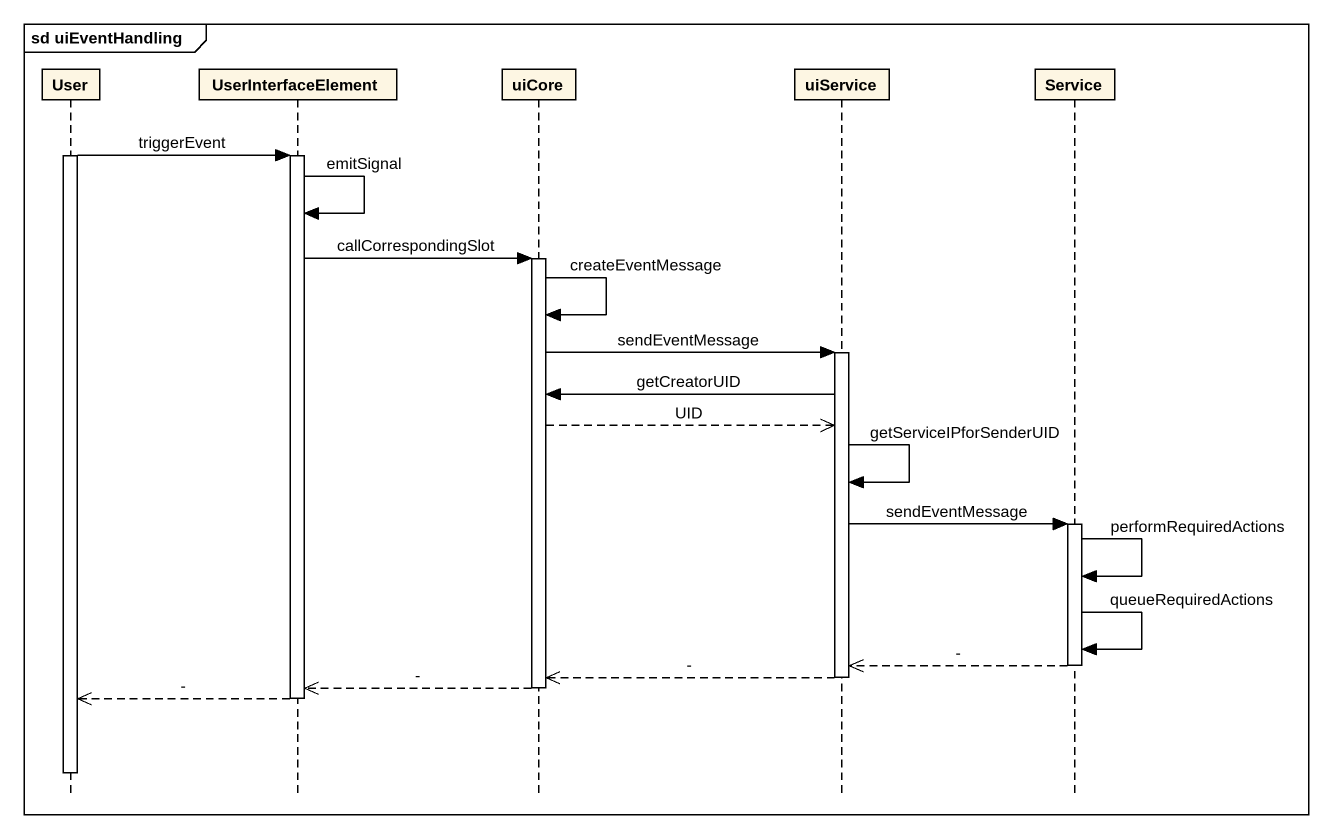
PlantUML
@startuml
mainframe sd uiEventHandling
hide footbox
participant User
participant UserInterfaceElement
participant uiCore
participant uiService
participant Service

activate User
User -> UserInterfaceElement : triggerEvent
activate UserInterfaceElement
UserInterfaceElement -> UserInterfaceElement : emitSignal
UserInterfaceElement -> uiCore : callCorrespondingSlot
activate uiCore
uiCore -> uiCore : createEventMessage
uiCore -> uiService : sendEventMessage
activate uiService
uiService -> uiCore : getCreatorUID
uiCore -->> uiService : UID
uiService -> uiService : getServiceIPforSenderUID
uiService -> Service : sendEventMessage
activate Service
Service -> Service : performRequiredActions
Service -> Service : queueRequiredActions
Service -->> uiService : -
deactivate Service
uiService -->> uiCore : -
deactivate uiService
uiCore -->> UserInterfaceElement : -
deactivate uiCore
UserInterfaceElement -->> User : -
deactivate UserInterfaceElement
deactivate User
@enduml
